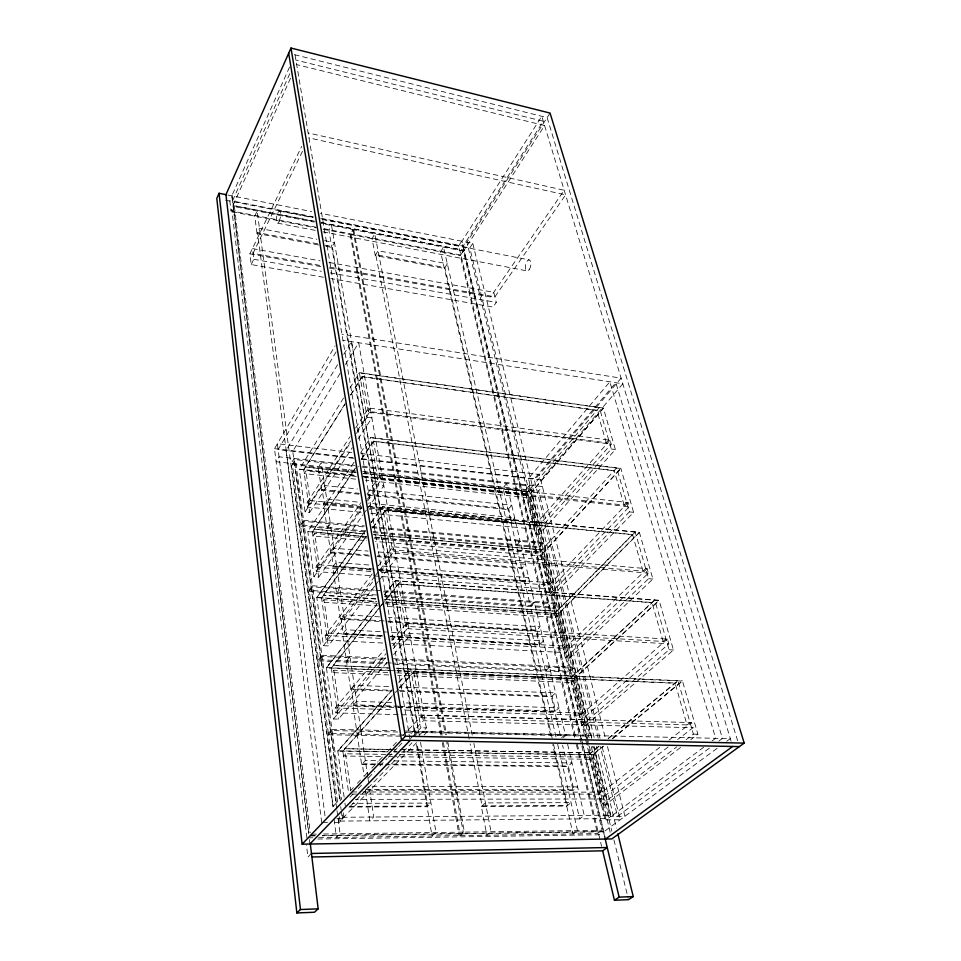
<?xml version="1.0" encoding="UTF-8"?>
<svg xmlns="http://www.w3.org/2000/svg" width="961" height="961" viewBox="0 0 961 961"><rect width="100%" height="100%" fill="white"/><g stroke="black" fill="none" stroke-linecap="round" stroke-linejoin="round"><path stroke-width="0.72" stroke-dasharray="4.8 3.6" d="M289.513 67.15L231.829 195.804L308.649 833.595M289.754 73.757L232.442 200.945L313.262 216.766M290.498 78.261L232.982 205.378L315.424 221.402M316.493 227.289L231 210.843L233.343 205.69L314.115 221.378M306.919 837.872L232.069 211.78L234.412 206.627L314.043 222.075M318.632 244.971L257.031 233.487L259.47 228.406L316.83 239.217M323.473 277.261L251.217 264.551L249.86 253.836L301.67 146.408M302.475 151.321L253.019 253.392L322.343 265.837M251.217 264.551L253.776 259.302L252.407 248.575L320.109 260.839M440.943 735.189L350.176 234.46L352.867 229.595L321.334 223.481M442.048 735.201L351.089 234.64L353.768 229.775L463.238 251.013L579.663 736.871M375.27 255.53L378.045 250.737L447.321 263.782L444.366 268.419L375.27 255.53L372.027 238.664L374.766 233.847L472.548 736.655M321.695 822.616L274.474 448.667L335.113 345.804M336.11 351.882L278.137 449.592L353.792 458.325M337.599 364.675L286.03 450.505L333.155 808.285M343.75 354.429L351.45 341.623L418.588 731.765L413.398 737.123M340.074 373.397L292.757 451.286L339.906 800.765M345.504 364.459L358.681 342.741L427.044 731.946L423.909 735.153M365.721 530.989L300.469 525.066L292.36 464.499L295.363 459.622L356.903 466.553M343.545 398.046L299.267 469.316L355.906 475.527M349.9 388.1L359.366 372.664L603.364 408.077L615.376 449.532L539.265 534.28L535.373 533.908L525.715 493.954M345.071 403.752L303.724 469.617L309.67 512.381L305.093 511.937L299.231 469.124L355.87 475.335M350.645 394.887L364.159 373.361M303.76 469.809L345.107 403.956M350.669 395.091L364.195 373.565M356.435 476.452L305.958 470.926L304.277 473.581L356.507 479.239M550.04 113.062L466.95 242.208L610.391 833.103M574.642 737.255L460.271 255.614L463.238 251.013M589.081 737.844L469.797 247.938L472.764 243.349L320.433 213.294M361.096 512.297L307.436 507.084L306.871 502.987L349.96 436.762M355.654 428.005L368.664 408.017L610.067 440.222L611.208 444.186L535.505 529.235L370.045 513.174M308.385 503.144L310.091 500.525L305.958 470.926M608.709 440.03L606.259 442.793L368.267 411.332L370.285 408.233M307.436 507.084L350.657 440.979M357.18 430.996L369.408 412.281L368.664 408.017M305.093 511.937L350.777 442.144M356.483 433.423L367.09 417.218L359.366 372.664M358.873 494.194L321.587 490.338L324.722 485.569L357.372 488.993M300.469 525.066L303.592 520.321L295.363 459.622M376.712 594.991L309.214 590.33L300.613 526.099L303.736 521.367L364.748 526.988M309.67 512.381L352.303 447.706M358.033 438.997L371.979 417.855L367.09 417.218M321.587 490.338L318.235 467.37L321.322 462.541L330.224 522.784L327.004 527.481L323.533 503.696L326.704 498.951L361.012 502.399M354.068 462.205L307.784 531.589L365.901 536.755M360.723 452.547L370.61 437.507L620.842 468.355L633.575 512.333L553.908 594.475L549.932 594.186L539.746 552.01M354.753 468.932L312.361 531.793L318.668 577.141L313.971 576.792L307.748 531.373L365.865 536.55M361.408 459.07L375.535 438.108M312.397 531.998L355.618 467.911M361.444 459.286L375.571 438.336M366.886 538.028L314.691 533.415L312.95 535.998L366.537 540.683M328.938 262.437L493.774 292.312L496.296 302.403L493.041 307.076L330.836 278.558M367.474 493.534L380.4 475.118L628.038 502.519L629.263 506.735L550.028 589.213L316.349 571.567L315.749 567.218L360.567 503.36M317.31 567.338L319.088 564.804L314.691 533.415M626.644 502.363L624.085 505.054L379.943 478.302L382.07 475.299M316.349 571.567L361.312 507.852M367.366 499.276L381.193 479.671L380.4 475.118M369.505 556.035L330.716 552.839L333.984 548.226L368.135 551.085M313.971 576.792L361.54 509.498M367.595 500.933L378.85 485.029L370.61 437.507M309.214 590.33L312.469 585.766L303.736 521.367M318.668 577.141L363.006 514.868M363.871 513.642L366.477 509.991M367.354 508.765L383.871 485.569L378.85 485.029M391.307 663.006L318.487 659.678L309.358 591.435L312.613 586.871L374.382 591.207M330.716 552.839L327.16 528.502L330.38 523.829L339.81 587.7L336.458 592.216L332.782 567.002L336.074 562.413L371.907 565.248M374.706 586.066L328.23 645.924L323.401 645.684L316.794 597.43L365.048 530.88M371.198 522.412L382.598 506.687L639.365 532.31L652.903 579.027L569.392 658.117L565.332 657.913L554.557 613.31L635.149 531.889L648.615 578.666L565.332 657.913M365.084 531.109L316.818 597.646L376.832 601.658M371.234 522.64L382.634 506.915L639.425 532.526L558.605 613.779L385.793 602.247M366.501 536.166L321.527 597.742L328.23 645.924M372.676 527.709L387.667 507.192M321.563 597.97L366.537 536.394M372.712 527.949L387.715 507.42M377.589 603.28L323.977 599.724L322.151 602.211L377.505 605.826M382.718 643.029L325.815 640.05L325.178 635.425L372.159 573.957M378.478 565.681L392.929 546.761L647.125 568.672L648.423 573.152L565.392 652.615L391.704 643.498M326.776 635.509L328.638 633.083L323.977 599.724M645.708 568.552L643.017 571.146L392.424 549.824L394.647 546.917M379.235 621.467L340.386 619.136L343.798 614.692L379.499 616.878M325.815 640.05L374.754 576.396M375.655 575.207L378.382 571.675M379.283 570.498L393.782 551.638L392.929 546.761M323.401 645.684L373.264 580.997M380.52 571.579L391.403 557.464L382.598 506.687M375.619 584.889L378.346 581.369M379.259 580.192L396.581 557.897L391.403 557.464M318.487 659.678L321.899 655.294L312.613 586.871M403.62 735.033L328.374 733.471L318.644 660.844L322.055 656.471L386.154 659.474M340.386 619.136L336.614 593.309L339.978 588.793L349.996 656.627L346.501 660.952L342.584 634.164L346.032 629.755L386.418 632.038M386.899 662.513L338.392 719.128L333.431 719.008L326.404 667.631L376.76 604.145M384.232 594.739L395.415 580.636L659.066 600.265L673.469 649.996L585.79 725.483L581.633 725.375L570.221 678.142L654.741 599.94L669.084 649.744L581.633 725.375M376.808 604.397L326.428 667.871L395.524 670.838M384.268 594.991L395.464 580.888L659.126 600.493L574.366 678.538L397.013 670.91M378.442 608.806L331.269 667.847L338.392 719.128M379.367 607.652L400.641 581.021M331.305 668.075L380.328 606.739M381.253 605.574L400.689 581.273M387.788 672.508L333.839 670.225L331.929 672.592L388.773 674.946M391.115 691.031L350.669 689.578L354.249 685.325L390.046 686.671M391.932 640.591L406.347 623.461L667.439 639.065L668.82 643.834L581.645 719.741L335.894 712.906L335.209 707.993L384.232 649.732M336.855 708.041L338.801 705.734L333.839 670.225M665.985 638.969L663.15 641.455L405.77 626.344L408.113 623.557M335.894 712.906L386.046 653.72M392.797 645.744L407.26 628.674L406.347 623.461M373.168 531.673L538.965 546.725L525.319 490.35L529.775 485.149L591.94 739.381M333.431 719.008L385.553 657.732M393.265 648.651L404.845 635.029L395.415 580.636M525.763 494.146L599.328 407.488L611.28 449.003L535.373 533.908M363.859 477.257L528.67 495.275L526.616 497.666L365.456 480.212M539.265 534.28L529.547 494.374L603.364 408.077M393.686 654.585L410.179 635.329L404.845 635.029M328.374 733.471L331.929 729.327L322.055 656.471M350.669 689.578L346.669 662.117L350.176 657.792L360.843 729.964L357.168 734.072L353.011 705.554L356.615 701.362L392.617 702.515M337.551 802.063L328.542 734.721L332.098 730.576L398.359 732.018M600 738.264L538.653 490.939L542.4 486.578L362.381 466.229M533.283 525.295L535.385 522.928L528.67 495.275M610.067 440.222L534.58 525.415L369.372 509.15M344.122 797.149L337.791 750.865L391.992 689.926M398.887 682.178L410.719 668.88L420.93 727.765L414.708 734.192M392.04 690.202L337.828 751.118L387.836 751.85M398.935 682.442L410.767 669.156M392.34 695.656L342.813 750.937L348.411 791.215M399.283 687.92L416.125 669.12M342.849 751.19L394.37 693.71M395.355 692.605L416.161 669.397M385.914 754.373L345.528 753.808L343.521 756.031L383.823 756.559M538.965 546.725L542.833 542.46L529.043 485.954L358.381 466.722M373.336 532.682L539.193 547.686L543.073 543.433L557.632 603.076L553.584 607.196L384.16 595.508M539.794 552.203L616.71 467.851L629.383 511.877L549.932 594.186M374.778 537.343L543.662 552.359L620.842 468.355M547.734 585.081L549.92 582.786L542.833 553.596L540.683 555.926L375.463 541.463M367.799 777.077L361.024 731.213L357.348 735.309L361.624 764.548L365.36 760.547L378.838 760.704M336.038 803.384L332.47 807.144L335.473 807.132M350.2 790.867L353.3 787.624M357.42 783.287L360.519 780.044M364.639 775.707L367.739 772.464M371.859 768.139L378.045 761.641M379.078 760.559L383.199 756.223M387.319 751.898L397.638 741.075M402.791 735.658L422.372 715.092L691.536 722.588L693.025 727.717L677.661 739.598M421.711 717.747L687.031 724.894L675.054 683.043L413.698 671.811L421.711 717.747L424.209 715.14M628.038 502.519L549.055 585.189L380.051 572.167M349.912 797.246L353.011 794.014M358.189 788.633L363.366 783.239M368.531 777.857L374.742 771.383M379.919 766.001L387.151 758.457M388.196 757.376L397.506 747.682M398.539 746.601L402.671 742.3M410.948 733.675L423.369 720.75L693.025 727.717M410.575 738.48L413.674 735.273M365.36 790.194L369.168 786.29L577.585 786.855L573.068 790.495L365.36 790.194L369.829 820.826L373.709 817.018L369.12 785.954M350.477 806.039L411.873 742.877M419.164 735.381L426.444 727.885L420.93 727.765M416.581 742.649L342.32 818.616L341.311 811.18M339.509 816.706L340.098 821.102L343.858 817.258L609.406 815.168L592.577 746.241M334.668 822.496L338.993 822.448L342.741 818.616L342.14 814.147M311.472 853.464L307.916 857.08L306.499 845.175M384.34 596.589L553.836 608.217L557.885 604.097L573.285 667.174L569.044 671.126L392.797 663.066M554.605 613.514L635.209 532.106M385.757 602.03L558.557 613.574L639.365 532.31M563.002 648.279L565.284 646.068L557.788 615.196L555.554 617.442L384.989 606.307M647.125 568.672L564.359 648.351L390.947 638.981M394.49 664.279L569.308 672.195L573.549 668.255L589.85 735.033L586.522 737.856M570.269 678.358L654.813 600.181M396.977 670.67L574.318 678.322L659.066 600.265M579.171 715.176L581.561 713.074L573.621 680.376L571.278 682.526L397.746 675.319M667.439 639.065L580.552 715.212L404.028 710.023M481.341 806.483L485.437 802.915L571.062 802.651L566.702 806.111L481.341 806.483L486.867 835.217L491.047 831.745L473.857 743.382M563.422 737.543L565.609 735.645M318.728 837.704L459.154 835.626L463.226 832.118L446.733 742.036M443.393 742.589L460.307 835.614L464.379 832.106L602.042 830.244L580.012 738.324M598.991 746.048L588.685 754.577L600.877 805.03L605.154 805.006L681.241 746.937M608.145 738.468L677.973 680.628L693.374 734.132L686.262 739.586M588.745 754.817L599.051 746.289M608.205 738.697L678.046 680.868M402.779 751.826L592.889 754.649L603.22 746.12M612.397 738.553L682.406 680.82L697.89 734.24L690.755 739.682M603.28 746.361L592.949 754.878L401.326 752.055M612.457 738.793L682.478 681.073L396.052 668.46M598.247 794.122L600.769 792.152L592.288 757.232L589.814 759.262L394.274 756.703M687.031 724.894L690.046 722.552M659.739 747.358L599.664 794.122L348.819 794.11M669.156 740.018L691.536 722.588M668.207 746.901L600.829 798.951L355.33 799.396M600.877 805.03L676.772 746.853M340.098 821.102L604.733 818.664L609.406 815.168M587.051 741.291L606.091 819.877L610.776 816.382L624.938 816.261L607.484 746.553M703.644 747.262L611.124 816.382L594.018 746.469M712.053 740.979L715.657 738.288L609.851 381.781L528.454 478.494L592.24 739.189M709.326 748.175L617.515 816.321L600.265 746.565M718.864 741.087L722.444 738.432L615.857 382.706L534.136 479.143L598.463 739.297M460.307 835.614L597.526 833.583L602.042 830.244M717.062 748.379L603.808 831.818L322.403 835.794M726.696 741.267L730.312 738.613L408.665 731.549M308.397 837.848L312.818 837.788M317.755 839.037L598.847 834.761L603.376 831.433L321.31 835.373M311.917 834.16L316.361 834.1M323.785 834.004L463.226 832.118M310.811 835.517L315.316 835.457M310.427 835.962L314.92 835.902M323.136 822.604L327.461 822.568M606.091 819.877L620.205 819.745L601.802 745.544M336.963 818.664L342.741 818.616M348.987 807.072L427.056 806.723L430.972 803.084L352.363 803.336M349.384 806.399L427.765 806.063L416.93 742.589M366.057 789.486L573.885 789.834L568.347 765.989L386.19 764.079M352.363 791.96L356.855 791.972M362.838 791.972L600.769 792.152M375.739 763.971L362.297 763.827L364.171 776.656M377.229 763.983L384.7 764.067M361.624 764.548L376.544 764.704M378.033 764.716L384.004 764.776M385.493 764.8L567.543 766.662L571.987 762.95L392.316 760.86M387.403 754.397L393.385 754.469M399.368 754.553L592.288 757.232M389.794 756.643L392.785 756.679M391.091 749.424L344.819 748.703L389.637 749.652M400.052 749.568L591.207 752.775L403.079 749.856M391.139 749.676L397.109 749.772M337.791 750.865L387.788 751.598M393.794 751.694L396.785 751.742M393.83 751.946L399.824 752.031M328.542 734.721L403.824 736.246M331.929 729.327L398.154 730.792M405.626 730.961L589.85 735.033M405.818 732.186L590.126 736.186M693.374 734.132L697.89 734.24M353.011 705.554L396.364 706.876M397.854 706.924L554.821 711.705L559.098 707.837L403.115 702.851M338.801 705.734L581.561 713.074M335.209 707.993L393.698 709.711M398.539 706.179L353.66 704.797L351.318 688.809L391.788 690.274M400.028 706.227L555.602 711.008L552.131 696.076L399.271 690.539M400.1 691.343L551.362 696.785L555.602 692.869L398.995 687.007M388.532 667.895L333.167 665.468L388.568 668.123M396.004 668.219L682.406 680.82M326.404 667.631L395.488 670.61M413.747 672.087L675.127 683.283M396.785 672.88L573.621 680.376M318.644 660.844L387.019 663.943M321.899 655.294L387.475 658.393M393.469 658.681L573.285 667.174M395.151 659.895L573.549 668.255M381.985 635.509L343.209 633.371L341.011 618.331L536.827 630.116L540.094 644.206L390.935 636.002M328.638 633.083L382.562 636.038M390.046 636.446L565.284 646.068M342.584 634.164L381.349 636.29M390.286 636.783L539.361 644.951L543.445 640.891L387.908 632.122M325.178 635.425L383.595 638.584M669.084 649.744L673.469 649.996M407.26 628.674L668.82 643.834M388.196 621.995L536.094 630.86L540.142 626.764L388.424 617.43M316.794 597.43L376.796 601.43M385.037 603.772L557.788 615.196M309.358 591.435L375.391 595.976M375.715 598.799L323.352 595.255L375.751 599.015M384.7 599.412L556.839 611.256L384.736 599.628M312.469 585.766L374.213 590.126M375.703 590.234L557.632 603.076M383.367 591.844L557.885 604.097M398.407 584.12L652.051 602.727M315.749 567.218L372.664 571.603M319.088 564.804L375.679 569.212M377.168 569.332L549.92 582.786M370.598 569.068L333.371 566.173L331.305 552.01L368.616 555.086M379.535 569.765L525.463 581.117L522.364 567.783L377.577 555.83M332.782 567.002L371.475 569.993M378.91 570.57L524.754 581.885L528.67 577.657L377.877 565.717M648.615 578.666L652.903 579.027M376.964 556.647L521.667 568.564L525.547 564.311L377.048 551.842M393.782 551.638L648.423 573.152M374.814 537.547L543.71 552.551L620.89 468.56L370.646 437.723M374.334 538.689L542.833 553.596M300.613 526.099L365.889 532.01M364.724 533.751L314.103 529.211L364.76 533.956M373.649 534.556L541.92 549.872L373.685 534.76M303.592 520.321L364.579 525.967M372.051 526.664L542.833 542.46M372.219 527.685L543.073 543.433M361.312 506.519L324.109 502.831L322.151 489.473L359.462 493.341M370.237 507.408L511.612 521.427L508.681 508.801L366.922 494.11M323.533 503.696L362.201 507.516M369.637 508.249L510.928 522.207L514.688 517.847L368.471 503.156M385.541 510.387L632.59 534.748M306.871 502.987L362.009 508.417M310.091 500.525L360.819 505.57M368.279 506.303L535.385 522.928M367.823 495.119L508.009 509.594L511.72 505.21L366.273 489.93M629.383 511.877L633.575 512.333M381.193 479.671L629.263 506.735M292.36 464.499L355.474 471.503M364.423 472.488L525.319 490.35M356.135 472.572L305.394 466.962L355.834 472.728M363.594 473.401L527.805 491.744L363.246 473.545M363.318 476.151L529.547 494.374M363.354 476.344L529.595 494.567L603.424 408.269L359.402 372.868M355.174 470.518L276.119 461.724L279.062 456.811L354.933 465.388M362.633 471.346L538.653 490.939M274.474 448.667L353.119 457.76M362.021 458.793L535.649 478.866L621.118 378.154L341.948 334.2M361.216 459.19L540.731 479.911L622.824 383.799L342.969 340.302M351.81 452.463L277.381 443.73L325.19 817.27M360.747 453.52L539.373 474.482L605.658 739.285M373.505 441.387L614.271 470.782M611.28 449.003L615.376 449.532M369.408 412.281L611.208 444.186M362.225 376.7L597.009 410.479M253.776 259.302L321.394 271.314M330.212 272.888L496.296 302.403M329.719 267.17L494.903 296.841L565.609 194.891L308.986 137.891M249.86 253.836L322.211 266.81M329.599 268.131L490.542 296.985L564.203 190.254L308.157 132.966M317.635 243.806L257.476 232.562L333.119 806.459M324.974 245.175L332.302 246.545L415.681 735.201M325.959 246.34L331.821 247.433L334.488 242.532L324.181 240.598M277.501 223.156L315.676 230.448M323.016 231.853L527.096 270.882M323.857 228.706L460.944 255.073L463.911 250.473L321.454 222.808M232.069 211.78L315.833 227.865M323.1 229.259L350.176 234.46M351.089 234.64L460.271 255.614M321.322 222.544L464.127 250.292L544.599 125.555L296.673 64.603M320.602 218.207L463.13 246.088L543.301 121.266L295.916 60.075M225.487 200.176L313.466 217.378M322.271 219.108L469.797 247.938M279.459 211.108L313.238 217.703M322.055 219.42L529.127 259.878M227.793 195.011L311.604 211.552M294.486 54.693L547.109 117.614L737.664 740.847M731.105 741.219L541.8 116.281L461.953 241.223L581.033 736.979M606.259 442.793L596.949 410.287L362.189 376.496L368.267 411.332M624.085 505.054L614.211 470.578L373.469 441.171L379.943 478.302M643.017 571.146L632.53 534.532L385.505 510.147L392.424 549.824M663.15 641.455L651.99 602.499L398.359 583.88L405.77 626.344M472.764 243.349L594.559 739.105M596.361 746.397L616.421 828.058M593.718 746.649L610.776 816.382M591.219 746.589L611.809 831.157M613.935 839.902L628.134 898.223M543.662 552.359L553.908 594.475M558.557 613.574L569.392 658.117M574.318 678.322L585.79 725.483M592.889 754.649L605.154 805.006M526.051 489.533L586.703 739.838M539.193 547.686L553.584 607.196M553.836 608.217L569.044 671.126M569.308 672.195L585.069 737.351M585.693 739.934L604.733 818.664M581.381 738.432L605.202 837.596M604.793 837.367L461.676 241.163L458.733 245.776L575.591 736.991M577.321 744.282L601.598 846.317M576.384 744.559L597.526 833.583M567.627 744.27L584.252 815.36L579.651 818.892L562.581 745.219M555.987 737.003L443.514 247.181L440.594 251.83L551.073 737.411M557.656 744.234L577.477 830.58L573.032 833.944L552.731 744.727M552.167 738.252L444.907 267.578L375.775 254.665L469.857 742.469M553.5 744.09L567.495 805.486L482.086 805.847L470.145 743.946M353.768 229.775L446.493 734.672M447.85 742.048L464.379 832.106M352.867 229.595L445.375 734.648M442.288 742.577L459.154 835.626M422.372 715.092L423.369 720.75M419.26 735.057L331.545 225.463L328.926 230.376L414.936 735.573M420.522 742.397L436.03 832.49L432.042 836.022L416.197 742.961M295.039 54.837L409.891 738.901M367.895 777.713L368.892 784.464M345.528 753.808L350.669 790.495M344.939 803.096L345.335 806.063M332.098 730.576L341.467 799.624M343.257 812.85L343.858 817.258M340.338 800.753L294.102 458.505L291.111 463.394L336.614 804.645M340.711 806.723L341.107 809.691M338.392 818.003L338.993 822.448M336.818 809.174L257.152 211.036L254.749 216.129L257.031 233.487M337.011 810.616L340.086 833.788L336.458 837.439L333.996 818.688M234.412 206.627L310.259 832.694M308.998 832.923L232.154 195.864L229.835 201.029L231 210.843M309.37 839.554L309.742 842.689M506.639 483.431L502.975 487.864L516.129 544.647L519.937 540.346L506.639 483.431M520.165 541.319L516.357 545.62L530.244 605.586L534.22 601.43L520.165 541.319M534.46 602.451L530.484 606.619L545.163 670.033L549.332 666.033L534.46 602.451M549.584 667.126L545.416 671.114L560.972 738.288L565.332 734.492L549.584 667.126M529.259 269.5A5.598 2.619 -78.7 0 0 529.763 260.155A5.598 2.619 -78.7 0 0 525.343 266.485A5.598 2.619 -78.7 0 0 529.259 269.5M279.122 221.511A6.102 1.886 -80.4 0 0 279.915 211.36A6.102 1.886 -80.4 0 0 276.42 218.519A6.102 1.886 -80.4 0 0 279.122 221.511"/><path stroke-width="1.44" d="M226.34 194.723L219.06 193.281L216.79 198.483L296.853 912.95L314.487 912.241L318.151 908.842L310.247 843.35M290.991 48.05L225.943 194.639L302.138 844.154L611.797 838.941L744.21 743.105L550.04 113.062L290.991 48.05L405.35 736.222L302.138 844.154M309.898 844.022L410.143 740.366M296.853 912.95L300.445 909.526L318.151 908.842M605.55 839.049L732.69 746.457M602.631 850.689L614.427 900.241L619.148 897.13L633.251 896.577L617.851 833.884M633.251 896.577L628.494 899.688L614.427 900.241M312.409 856.984L602.667 850.821L607.232 847.53L311.472 853.464M739.405 746.589L401.542 740.21L288.684 53.251M405.35 736.222L744.21 743.105M604.986 838.136L619.148 897.13M219.06 193.281L300.445 909.526"/></g></svg>
